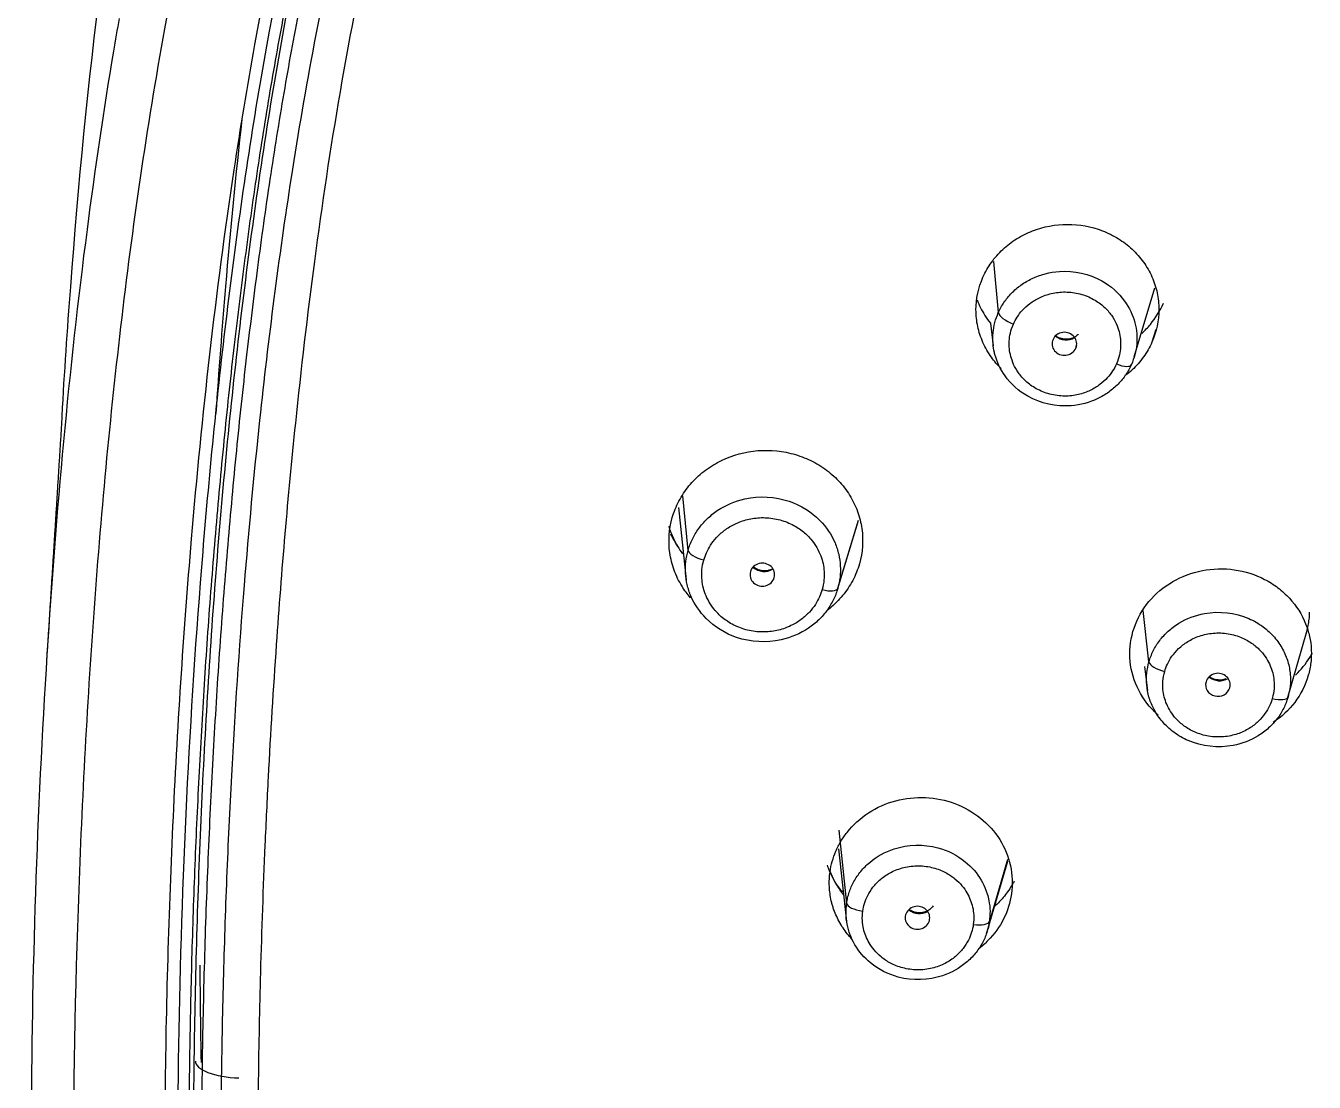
# Model space of a CAD drawing. Extents: x 0 to 1354, y 3495 to 4487.
# Drawn here: x 402.91 to 426.57, y 4111.54 to 4130.94 of the extents above; entities that cross this region are included whole.
import ezdxf

# ---------------------------------------------------------------- set-up
doc = ezdxf.new("R2010")
doc.units = 0
doc.header["$LTSCALE"] = 30
doc.header["$MEASUREMENT"] = 0
doc.layers.add('\\M+5B3DF\\M+5B4E7\\M+5CFDF', color=3, linetype='CONTINUOUS', lineweight=9)

msp = doc.modelspace()

# ---------------------------------------------------------------- linework, layer by layer
at = {"layer": '\\M+5B3DF\\M+5B4E7\\M+5CFDF', "color": 0, "lineweight": -3}
for p, q in [((420.68, 4126.61), (420.769, 4125.671)), ((423.266, 4124.862), (423.641, 4126.128)), ((420.627, 4125.481), (420.677, 4125.062)), ((423.659, 4125.363), (423.59, 4125.129)), ((422.205, 4125.069), (422.19, 4125.019)), ((415.071, 4121.305), (414.978, 4122.307)), ((414.896, 4122.093), (415.037, 4120.763)), ((417.815, 4120.588), (418.195, 4121.834)), ((417.821, 4120.609), (418.203, 4121.858)), ((423.534, 4119.257), (423.431, 4120.204)), ((426.082, 4118.586), (426.434, 4119.818)), ((423.451, 4119.174), (423.506, 4118.731)), ((417.841, 4116.171), (417.983, 4114.822)), ((417.836, 4115.826), (417.983, 4114.492)), ((420.551, 4114.265), (420.944, 4115.597)), ((420.938, 4115.627), (420.606, 4114.493))]:
    msp.add_line(p, q, dxfattribs=at)
for centre, major_axis, ratio, start_param, end_param in [((421.046, 4125.568), (-0.274, 0.122), 0.329476, 0.183073, 1.715849), ((421.982, 4125.099), (-0.226, 0.001), 0.933912, 5.893117, 9.03471), ((421.982, 4125.099), (-0.226, 0.001), 0.933912, 2.751524, 5.893117), ((422.011, 4125.447), (-0.295, 0.025), 0.938114, 0.926003, 2.226378), ((422.938, 4124.836), (0.274, -0.122), 0.329476, 4.857442, 6.326632), ((415.361, 4121.236), (-0.288, 0.083), 0.344471, 0.133793, 1.669274), ((416.435, 4120.86), (-0.226, 0), 0.933764, 6.023571, 9.165164), ((416.435, 4120.86), (-0.226, 0), 0.933764, 2.881978, 6.023571), ((416.466, 4121.192), (0.291, -0.028), 0.936876, 4.034813, 5.402191), ((417.533, 4120.692), (0.288, -0.083), 0.344471, 4.810866, 6.277352), ((423.824, 4119.189), (0.288, -0.083), 0.344471, 3.281538, 4.810866), ((424.802, 4118.837), (-0.226, 0), 0.933922, 2.881272, 6.022865), ((424.802, 4118.837), (-0.226, 0), 0.933922, 6.022865, 9.164457), ((424.829, 4119.189), (-0.295, 0.023), 0.936489, 0.937115, 2.214564), ((425.8, 4118.694), (-0.288, 0.083), 0.344471, 1.669274, 3.141911), ((417.896, 4114.929), (0.235, 0.186), 0.290742, 1.240573, 1.352106), ((418.28, 4114.79), (-0.297, 0.042), 0.353572, 0.088033, 1.62058), ((419.284, 4114.559), (-0.226, 0), 0.933797, 3.01164, 6.153233), ((419.284, 4114.559), (-0.226, 0), 0.933797, 6.153233, 9.294826), ((419.315, 4114.914), (-0.295, 0.026), 0.935252, 0.944974, 2.208139), ((420.31, 4114.54), (0.297, -0.042), 0.353572, 4.762172, 6.231592)]:
    msp.add_ellipse(centre, major_axis=major_axis, ratio=ratio, start_param=start_param, end_param=end_param, dxfattribs=at)
for points, knots in [([(403.575, 4123.778), (403.621, 4124.568), (403.674, 4125.357), (404.018, 4129.895), (404.453, 4133.638), (405.929, 4141.042), (406.968, 4144.702), (409.313, 4149.917), (410.226, 4151.609), (412.349, 4154.826), (414.77, 4157.876), (417.737, 4160.483), (420.949, 4162.79), (422.678, 4163.794), (424.484, 4164.655)], [0, 0, 0, 0, 0.049994, 0.049994, 0.287496, 0.287496, 0.524997, 0.524997, 0.643748, 0.643748, 0.762499, 0.881249, 0.881249, 1, 1, 1, 1]), ([(448.01, 4005.599), (447.96, 4009.543), (447.888, 4013.486), (447.741, 4019.394), (447.686, 4021.363), (447.563, 4025.298), (447.498, 4027.264), (447.306, 4031.189), (447.174, 4033.15), (446.667, 4037.037), (446.296, 4038.964), (445.49, 4041.781), (445.181, 4042.708), (444.473, 4044.522), (444.072, 4045.409), (443.153, 4047.117), (442.631, 4047.936), (441.484, 4049.497), (440.861, 4050.241), (439.54, 4051.652), (438.842, 4052.318), (437.375, 4053.57), (436.607, 4054.156), (435.016, 4055.252), (434.19, 4055.761), (432.497, 4056.713), (431.631, 4057.158), (429.007, 4058.447), (427.224, 4059.247), (424.608, 4060.54), (423.746, 4060.987), (422.05, 4061.925), (421.214, 4062.415), (419.588, 4063.455), (418.797, 4064.004), (417.283, 4065.177), (416.561, 4065.801), (414.514, 4067.782), (413.303, 4069.241), (411.732, 4071.57), (411.247, 4072.37), (410.34, 4074), (409.919, 4074.831), (408.739, 4077.358), (408.067, 4079.09), (406.901, 4082.604), (406.413, 4084.388), (405.593, 4087.988), (405.26, 4089.804), (404.718, 4093.452), (404.506, 4095.284), (404.169, 4098.955), (404.047, 4100.795), (403.781, 4106.318), (403.739, 4110.005), (403.894, 4115.532), (403.978, 4117.373), (404.218, 4121.052), (404.374, 4122.889), (404.781, 4126.553), (405.03, 4128.381), (405.656, 4132.017), (406.034, 4133.824), (406.974, 4137.397), (407.531, 4139.163), (408.885, 4142.612), (409.674, 4144.299), (411.525, 4147.534), (412.587, 4149.084), (414.985, 4151.984), (416.318, 4153.338), (418.497, 4155.182), (419.254, 4155.765), (420.825, 4156.859), (421.639, 4157.371), (424.152, 4158.798), (425.92, 4159.607), (427.738, 4160.306)], [0, 0, 0, 0, 0.0625, 0.0625, 0.09375, 0.09375, 0.125, 0.125, 0.15625, 0.15625, 0.1875, 0.1875, 0.203125, 0.203125, 0.21875, 0.21875, 0.234375, 0.234375, 0.25, 0.25, 0.265625, 0.265625, 0.28125, 0.28125, 0.296875, 0.296875, 0.3125, 0.3125, 0.34375, 0.34375, 0.359375, 0.359375, 0.375, 0.375, 0.390625, 0.390625, 0.40625, 0.40625, 0.4375, 0.4375, 0.453125, 0.453125, 0.46875, 0.46875, 0.5, 0.5, 0.53125, 0.53125, 0.5625, 0.5625, 0.59375, 0.59375, 0.625, 0.625, 0.6875, 0.6875, 0.71875, 0.71875, 0.75, 0.75, 0.78125, 0.78125, 0.8125, 0.8125, 0.84375, 0.84375, 0.875, 0.875, 0.90625, 0.90625, 0.9375, 0.9375, 0.953125, 0.953125, 0.96875, 0.96875, 1, 1, 1, 1]), ([(428.197, 4158.696), (428.032, 4158.632), (427.687, 4158.497), (427.153, 4158.279), (426.581, 4158.036), (425.812, 4157.695), (424.94, 4157.282), (423.672, 4156.63), (422.201, 4155.781), (420.21, 4154.446), (418.173, 4152.791), (416.24, 4150.871), (414.215, 4148.497), (412.298, 4145.692), (410.681, 4142.545), (409.747, 4140.27), (409.152, 4138.614), (408.634, 4137.046), (408.065, 4135.032), (407.529, 4132.766), (407.088, 4130.534), (406.477, 4126.816), (405.945, 4122.029), (405.574, 4116.274), (405.414, 4110.376), (405.496, 4104.979), (405.754, 4100.036), (406.066, 4096.221), (406.521, 4092.391), (407.143, 4088.581), (407.893, 4085.209), (408.69, 4082.352), (409.453, 4080.061), (410.255, 4077.985), (411.284, 4075.636), (412.663, 4072.993), (414.467, 4070.299), (416.358, 4068.097), (418.12, 4066.448), (419.691, 4065.22), (420.87, 4064.414), (421.951, 4063.725), (423.294, 4062.925), (425.415, 4061.78), (428.351, 4060.364), (431.305, 4059.003), (433.874, 4057.683), (435.491, 4056.744), (436.673, 4055.977), (437.502, 4055.397), (438.285, 4054.811), (439.15, 4054.118), (440.24, 4053.175), (441.272, 4052.246), (442.117, 4051.45), (442.799, 4050.783), (443.873, 4049.648), (445.304, 4047.705), (446.48, 4045.401), (447.219, 4043.464), (447.695, 4042.003), (448.02, 4040.848), (448.332, 4039.593), (448.559, 4038.564), (448.74, 4037.637), (448.826, 4037.147), (448.857, 4036.968)], [0, 0, 0, 0, 0.003459, 0.007214, 0.011266, 0.015614, 0.023656, 0.030154, 0.043592, 0.057032, 0.077492, 0.095619, 0.111413, 0.140155, 0.164137, 0.183352, 0.190386, 0.20018, 0.217211, 0.233353, 0.24805, 0.264051, 0.310977, 0.347323, 0.383099, 0.432782, 0.458757, 0.485271, 0.511786, 0.538305, 0.564826, 0.582853, 0.599256, 0.614348, 0.6284, 0.651649, 0.674923, 0.693736, 0.709704, 0.72282, 0.733082, 0.737787, 0.748001, 0.763716, 0.784923, 0.811591, 0.827175, 0.841454, 0.848243, 0.854858, 0.861359, 0.867478, 0.876665, 0.889695, 0.894614, 0.899294, 0.908268, 0.925038, 0.946214, 0.958393, 0.965287, 0.976041, 0.981687, 0.990362, 0.996466, 1, 1, 1, 1]), ([(449.143, 4037.032), (448.866, 4038.625), (448.514, 4040.206), (447.833, 4042.533), (447.58, 4043.302), (447.008, 4044.815), (446.689, 4045.559), (445.969, 4047.007), (445.567, 4047.711), (444.674, 4049.057), (444.181, 4049.7), (443.108, 4050.908), (442.533, 4051.475), (441.36, 4052.574), (440.764, 4053.109), (439.566, 4054.162), (438.959, 4054.679), (437.692, 4055.652), (437.038, 4056.11), (435.025, 4057.411), (433.618, 4058.178), (430.752, 4059.606), (429.294, 4060.271), (426.404, 4061.642), (424.973, 4062.351), (422.891, 4063.517), (422.208, 4063.922), (420.871, 4064.772), (420.218, 4065.218), (418.959, 4066.164), (418.353, 4066.663), (417.197, 4067.715), (416.646, 4068.268), (415.084, 4069.995), (414.161, 4071.239), (412.526, 4073.84), (411.813, 4075.196), (410.543, 4077.971), (409.983, 4079.388), (408.994, 4082.262), (408.567, 4083.718), (407.456, 4088.126), (406.947, 4091.114), (406.21, 4097.118), (405.982, 4100.135), (405.712, 4106.175), (405.669, 4109.198), (405.771, 4115.243), (405.915, 4118.264), (406.288, 4122.785), (406.438, 4124.29), (406.806, 4127.293), (407.023, 4128.792), (407.811, 4133.264), (408.526, 4136.22), (410.054, 4140.517), (410.64, 4141.926), (411.99, 4144.666), (412.76, 4145.994), (414.501, 4148.529), (415.469, 4149.738), (417.591, 4152.003), (418.745, 4153.06), (421.227, 4154.973), (422.556, 4155.829), (425.34, 4157.336), (426.795, 4157.987), (428.284, 4158.561)], [0, 0, 0, 0, 0.03125, 0.03125, 0.046875, 0.046875, 0.0625, 0.0625, 0.078125, 0.078125, 0.09375, 0.09375, 0.109375, 0.109375, 0.125, 0.125, 0.140625, 0.140625, 0.15625, 0.15625, 0.1875, 0.1875, 0.21875, 0.21875, 0.25, 0.25, 0.265625, 0.265625, 0.28125, 0.28125, 0.296875, 0.296875, 0.3125, 0.3125, 0.34375, 0.34375, 0.375, 0.375, 0.40625, 0.40625, 0.4375, 0.4375, 0.5, 0.5, 0.5625, 0.5625, 0.625, 0.625, 0.6875, 0.6875, 0.71875, 0.71875, 0.75, 0.75, 0.8125, 0.8125, 0.84375, 0.84375, 0.875, 0.875, 0.90625, 0.90625, 0.9375, 0.9375, 0.96875, 0.96875, 1, 1, 1, 1]), ([(428.484, 4157.596), (428.305, 4157.524), (427.943, 4157.378), (427.4, 4157.15), (426.752, 4156.869), (426.043, 4156.544), (425.032, 4156.051), (423.86, 4155.424), (422.347, 4154.509), (420.7, 4153.36), (419.084, 4152.032), (417.525, 4150.549), (416.116, 4148.967), (414.756, 4147.237), (413.436, 4145.274), (412.377, 4143.384), (411.507, 4141.558), (410.593, 4139.409), (409.613, 4136.593), (408.564, 4132.621), (407.764, 4128.329), (407.233, 4124.177), (406.892, 4120.512), (406.706, 4117.71), (406.593, 4115.29), (406.531, 4113.4), (406.493, 4111.495), (406.489, 4110.219), (406.488, 4109.579)], [0, 0, 0, 0, 0.009852, 0.019868, 0.030048, 0.045883, 0.05972, 0.087538, 0.113987, 0.150574, 0.191096, 0.222351, 0.262603, 0.301837, 0.337986, 0.387414, 0.416554, 0.44552, 0.511842, 0.575749, 0.665576, 0.746154, 0.800844, 0.863681, 0.897356, 0.9313, 0.965515, 1, 1, 1, 1]), ([(428.686, 4157.153), (428.545, 4157.097), (428.223, 4156.97), (427.684, 4156.749), (426.918, 4156.423), (426.182, 4156.087), (425.167, 4155.594), (424.094, 4155.025), (422.606, 4154.13), (421.002, 4153.015), (419.579, 4151.845), (418.411, 4150.759), (417.475, 4149.789), (416.322, 4148.465), (415.138, 4146.937), (413.854, 4144.995), (412.587, 4142.698), (411.3, 4139.765), (410.176, 4136.466), (409.305, 4133.068), (408.666, 4129.777), (408.198, 4126.665), (407.805, 4123.281), (407.534, 4120.123), (407.378, 4117.539), (407.281, 4115.531), (407.216, 4113.673), (407.173, 4111.569), (407.167, 4110.245), (407.164, 4109.583)], [0, 0, 0, 0, 0.007818, 0.017823, 0.030015, 0.050701, 0.059573, 0.08836, 0.113519, 0.149747, 0.190152, 0.209967, 0.233662, 0.261249, 0.302917, 0.336272, 0.385476, 0.443417, 0.508512, 0.573597, 0.633386, 0.690383, 0.744611, 0.818577, 0.862819, 0.885469, 0.927986, 0.963991, 1, 1, 1, 1]), ([(449.362, 4037.033), (449.326, 4037.242), (449.253, 4037.664), (449.129, 4038.295), (448.996, 4038.926), (448.855, 4039.547), (448.708, 4040.153), (448.559, 4040.741), (448.406, 4041.311), (448.249, 4041.867), (448.087, 4042.403), (447.924, 4042.91), (447.764, 4043.376), (447.612, 4043.799), (447.469, 4044.18), (447.334, 4044.527), (447.205, 4044.845), (447.081, 4045.142), (446.959, 4045.423), (446.837, 4045.696), (446.712, 4045.964), (446.584, 4046.23), (446.452, 4046.493), (446.317, 4046.754), (446.179, 4047.013), (446.039, 4047.27), (445.894, 4047.527), (445.746, 4047.782), (445.595, 4048.035), (445.439, 4048.284), (445.277, 4048.53), (445.107, 4048.775), (444.925, 4049.027), (444.725, 4049.293), (444.504, 4049.577), (444.26, 4049.881), (443.988, 4050.207), (443.69, 4050.552), (443.366, 4050.907), (443.026, 4051.261), (442.68, 4051.604), (442.332, 4051.936), (441.984, 4052.26), (441.634, 4052.582), (441.28, 4052.903), (440.925, 4053.223), (440.573, 4053.54), (440.226, 4053.848), (439.889, 4054.142), (439.562, 4054.421), (439.245, 4054.684), (438.936, 4054.934), (438.63, 4055.175), (438.322, 4055.411), (438.012, 4055.642), (437.697, 4055.871), (437.38, 4056.095), (437.061, 4056.315), (436.739, 4056.531), (436.411, 4056.746), (436.068, 4056.966), (435.697, 4057.195), (435.242, 4057.467), (434.675, 4057.793), (433.978, 4058.176), (433.188, 4058.594), (432.322, 4059.036), (431.408, 4059.488), (430.47, 4059.937), (429.523, 4060.382), (428.577, 4060.824), (427.648, 4061.263), (426.763, 4061.69), (425.938, 4062.098), (425.161, 4062.495), (424.401, 4062.897), (423.638, 4063.315), (422.868, 4063.756), (422.092, 4064.229), (421.299, 4064.733), (420.49, 4065.273), (419.679, 4065.858), (418.879, 4066.49), (418.09, 4067.16), (417.325, 4067.873), (416.584, 4068.632), (415.854, 4069.442), (415.126, 4070.325), (414.403, 4071.299), (413.694, 4072.349), (413.022, 4073.445), (412.397, 4074.57), (411.805, 4075.719), (411.251, 4076.904), (410.72, 4078.133), (410.209, 4079.414), (409.721, 4080.755), (409.186, 4082.373), (408.622, 4084.331), (408.06, 4086.572), (407.594, 4088.819), (407.218, 4090.987), (406.907, 4093.095), (406.661, 4095.142), (406.46, 4097.112), (406.297, 4099.018), (406.169, 4100.89), (406.068, 4102.731), (405.992, 4104.535), (405.943, 4106.298), (405.913, 4108.028), (405.903, 4109.74), (405.913, 4111.447), (405.942, 4113.162), (405.991, 4114.884), (406.064, 4116.602), (406.154, 4118.312), (406.266, 4120.018), (406.403, 4121.724), (406.558, 4123.413), (406.737, 4125.063), (406.935, 4126.662), (407.152, 4128.218), (407.392, 4129.737), (407.661, 4131.222), (407.955, 4132.673), (408.276, 4134.09), (408.625, 4135.469), (409.009, 4136.818), (409.421, 4138.132), (409.854, 4139.376), (410.287, 4140.505), (410.7, 4141.499), (411.091, 4142.384), (411.477, 4143.198), (411.873, 4143.971), (412.251, 4144.662), (412.498, 4145.094), (412.605, 4145.277)], [0, 0, 0, 0, 0.004804, 0.00966, 0.014532, 0.019352, 0.024059, 0.028616, 0.033051, 0.037408, 0.041668, 0.04572, 0.049451, 0.05282, 0.055876, 0.058668, 0.061242, 0.063653, 0.065951, 0.068191, 0.070418, 0.072655, 0.074886, 0.077104, 0.079315, 0.081534, 0.083764, 0.086001, 0.088238, 0.090469, 0.092688, 0.094924, 0.097253, 0.09976, 0.102474, 0.105425, 0.108639, 0.112117, 0.115805, 0.119565, 0.123269, 0.12689, 0.13048, 0.134082, 0.13771, 0.141361, 0.144991, 0.148543, 0.151968, 0.155247, 0.158387, 0.161414, 0.164374, 0.167323, 0.170285, 0.173258, 0.176231, 0.179196, 0.182142, 0.185108, 0.188188, 0.191476, 0.195076, 0.200338, 0.206401, 0.213238, 0.220738, 0.228569, 0.236476, 0.244413, 0.252353, 0.260221, 0.267776, 0.274683, 0.281151, 0.287634, 0.294268, 0.300984, 0.307874, 0.315035, 0.322485, 0.330135, 0.337978, 0.345947, 0.354008, 0.362192, 0.370589, 0.379393, 0.388946, 0.399039, 0.409195, 0.419279, 0.429501, 0.439837, 0.45039, 0.46135, 0.472727, 0.484442, 0.502084, 0.521523, 0.539787, 0.55716, 0.57437, 0.590961, 0.606728, 0.621973, 0.636971, 0.651859, 0.666323, 0.680413, 0.694289, 0.707968, 0.721607, 0.735367, 0.749234, 0.763046, 0.776738, 0.790421, 0.804175, 0.817894, 0.831199, 0.844064, 0.856622, 0.868929, 0.880987, 0.892822, 0.904437, 0.915801, 0.926905, 0.93798, 0.948706, 0.95835, 0.966814, 0.974342, 0.98135, 0.98822, 0.994976, 1, 1, 1, 1]), ([(449.502, 4037.021), (449.465, 4037.236), (449.392, 4037.662), (449.27, 4038.294), (449.14, 4038.916), (449.002, 4039.527), (448.859, 4040.127), (448.711, 4040.717), (448.558, 4041.296), (448.399, 4041.864), (448.232, 4042.421), (448.057, 4042.967), (447.874, 4043.5), (447.684, 4044.021), (447.489, 4044.53), (447.287, 4045.027), (447.079, 4045.512), (446.862, 4045.983), (446.638, 4046.44), (446.408, 4046.884), (446.177, 4047.308), (445.899, 4047.796), (445.581, 4048.318), (445.202, 4048.871), (444.84, 4049.35), (444.429, 4049.866), (444.009, 4050.366), (443.556, 4050.867), (443.038, 4051.404), (442.398, 4052.014), (441.641, 4052.701), (440.883, 4053.381), (440.282, 4053.915), (439.651, 4054.456), (438.803, 4055.153), (437.346, 4056.233), (435.798, 4057.23), (434.379, 4058.03), (433.345, 4058.58), (432.31, 4059.108), (431.275, 4059.617), (430.242, 4060.11), (429.214, 4060.593), (428.195, 4061.072), (427.189, 4061.554), (426.197, 4062.041), (425.223, 4062.539), (424.268, 4063.05), (423.332, 4063.573), (422.422, 4064.117), (421.537, 4064.679), (420.672, 4065.254), (419.841, 4065.854), (419.047, 4066.481), (418.285, 4067.128), (417.561, 4067.8), (416.877, 4068.493), (416.228, 4069.202), (415.613, 4069.926), (415.036, 4070.664), (414.495, 4071.414), (413.984, 4072.172), (413.503, 4072.935), (413.052, 4073.703), (412.627, 4074.474), (412.225, 4075.244), (411.845, 4076.015), (411.49, 4076.784), (411.152, 4077.551), (410.832, 4078.315), (410.53, 4079.074), (410.244, 4079.83), (409.974, 4080.58), (409.721, 4081.326), (409.315, 4082.587), (408.806, 4084.368), (408.237, 4086.67), (407.771, 4088.956), (407.386, 4091.221), (407.067, 4093.46), (406.816, 4095.671), (406.607, 4097.852), (406.443, 4100.002), (406.319, 4102.118), (406.226, 4104.202), (406.168, 4106.252), (406.137, 4108.267), (406.133, 4110.249), (406.155, 4112.195), (406.2, 4114.107), (406.271, 4115.984), (406.366, 4117.824), (406.479, 4119.63), (406.619, 4121.398), (406.777, 4123.131), (406.959, 4124.828), (407.165, 4126.487), (407.391, 4128.109), (407.645, 4129.692), (407.928, 4131.236), (408.239, 4132.739), (408.577, 4134.203), (408.949, 4135.623), (409.352, 4137), (409.783, 4138.333), (410.246, 4139.62), (410.741, 4140.86), (411.258, 4142.054), (411.803, 4143.199), (412.331, 4144.191), (412.678, 4144.8), (412.824, 4145.049)], [0, 0, 0, 0, 0.004925, 0.009783, 0.014574, 0.019297, 0.023952, 0.028541, 0.033063, 0.03752, 0.041913, 0.04624, 0.050499, 0.054689, 0.058812, 0.062868, 0.06686, 0.070785, 0.074642, 0.078431, 0.082152, 0.085621, 0.091226, 0.096067, 0.100874, 0.104902, 0.111103, 0.115743, 0.120319, 0.128101, 0.135864, 0.143616, 0.151376, 0.154309, 0.162712, 0.17659, 0.19595, 0.204951, 0.213874, 0.222725, 0.231503, 0.240206, 0.248833, 0.257381, 0.265851, 0.274244, 0.282558, 0.290799, 0.298961, 0.307046, 0.315062, 0.322999, 0.330849, 0.338629, 0.346332, 0.353957, 0.361508, 0.368988, 0.376389, 0.383715, 0.39097, 0.398152, 0.405256, 0.412286, 0.419244, 0.426128, 0.432935, 0.439669, 0.44633, 0.452916, 0.459426, 0.465861, 0.472221, 0.478506, 0.484715, 0.503971, 0.522949, 0.541649, 0.560075, 0.578222, 0.596092, 0.613686, 0.631, 0.648038, 0.664796, 0.681277, 0.69748, 0.713404, 0.72905, 0.744417, 0.759504, 0.774315, 0.788846, 0.803099, 0.817073, 0.830767, 0.844184, 0.857321, 0.870177, 0.882754, 0.895053, 0.907072, 0.918809, 0.930269, 0.941449, 0.952348, 0.962971, 0.973314, 0.983372, 0.993153, 1, 1, 1, 1]), ([(411.511, 4076.734), (410.939, 4077.968), (410.427, 4079.233), (409.455, 4081.946), (409.009, 4083.405), (408.237, 4086.346), (407.91, 4087.831), (407.354, 4090.816), (407.124, 4092.315), (406.738, 4095.324), (406.583, 4096.832), (406.329, 4099.853), (406.23, 4101.365), (406.011, 4105.903), (405.962, 4108.933), (406.024, 4113.476), (406.068, 4114.99), (406.204, 4118.015), (406.296, 4119.527), (406.535, 4122.548), (406.682, 4124.057), (407.04, 4127.067), (407.25, 4128.568), (407.634, 4130.814), (407.774, 4131.561), (408.08, 4133.051), (408.246, 4133.793), (408.61, 4135.271), (408.807, 4136.006), (409.235, 4137.467), (409.467, 4138.195), (410.219, 4140.357), (410.793, 4141.766), (411.748, 4143.734), (412.055, 4144.325), (412.381, 4144.907)], [0, 0, 0, 0, 0.058066, 0.058066, 0.123308, 0.123308, 0.18855, 0.18855, 0.253792, 0.253792, 0.319034, 0.319034, 0.384277, 0.384277, 0.514761, 0.514761, 0.580003, 0.580003, 0.645245, 0.645245, 0.710488, 0.710488, 0.77573, 0.77573, 0.808351, 0.808351, 0.840972, 0.840972, 0.873593, 0.873593, 0.906214, 0.906214, 0.971457, 0.971457, 1, 1, 1, 1]), ([(404.623, 4131.074), (404.588, 4130.873), (404.366, 4129.584), (403.796, 4125.704), (402.938, 4116.179), (402.904, 4106.308), (403.509, 4097.799), (403.922, 4093.938), (404.439, 4090.387), (405.062, 4087.152), (405.765, 4084.236), (406.526, 4081.641), (407.311, 4079.366), (408.086, 4077.403), (408.945, 4075.472), (409.945, 4073.499), (411.165, 4071.423), (412.534, 4069.458), (414.061, 4067.63), (415.728, 4065.949), (417.528, 4064.439), (419.429, 4063.101), (421.477, 4061.849), (423.547, 4060.723), (425.512, 4059.75), (427.144, 4058.986), (428.72, 4058.255), (430.371, 4057.48), (432.211, 4056.56), (434.054, 4055.528), (435.869, 4054.341), (437.639, 4052.979), (439.36, 4051.392), (440.891, 4049.675), (442.137, 4047.982), (443.025, 4046.52), (443.788, 4045.031), (444.457, 4043.465), (445.054, 4041.773), (445.502, 4040.242), (445.834, 4038.886), (446.076, 4037.716), (446.304, 4036.436), (446.539, 4034.82), (446.766, 4032.641), (446.939, 4029.975), (447.069, 4026.823), (447.219, 4022.012), (447.362, 4016.415), (447.465, 4010.907), (447.518, 4007.539), (447.539, 4006.008), (447.545, 4005.599)], [0, 0, 0, 0, 0.004399, 0.028149, 0.08446, 0.210548, 0.240578, 0.268471, 0.294238, 0.317873, 0.339365, 0.358714, 0.375905, 0.390942, 0.403826, 0.421009, 0.438012, 0.454857, 0.471503, 0.487946, 0.504179, 0.520153, 0.535825, 0.553449, 0.568384, 0.580629, 0.590215, 0.603849, 0.617866, 0.632269, 0.647095, 0.662367, 0.67808, 0.695053, 0.709337, 0.720941, 0.729896, 0.74338, 0.755521, 0.766306, 0.775735, 0.783805, 0.790513, 0.802081, 0.816849, 0.834849, 0.856111, 0.88061, 0.932059, 0.969104, 0.991752, 1, 1, 1, 1]), ([(406.879, 4129.226), (406.764, 4128.203), (406.588, 4126.402), (406.452, 4124.598), (406.401, 4123.821)], [0, 0, 0, 0, 0.568897, 1, 1, 1, 1]), ([(420.487, 4126.323), (420.529, 4126.418), (420.581, 4126.509), (420.703, 4126.679), (420.773, 4126.759), (420.929, 4126.905), (421.014, 4126.97), (421.196, 4127.084), (421.295, 4127.133), (421.598, 4127.251), (421.819, 4127.292), (422.257, 4127.293), (422.478, 4127.253), (422.781, 4127.136), (422.88, 4127.087), (423.062, 4126.974), (423.147, 4126.909), (423.303, 4126.765), (423.373, 4126.684), (423.495, 4126.515), (423.547, 4126.425), (423.632, 4126.234), (423.664, 4126.136), (423.707, 4125.936), (423.718, 4125.832), (423.718, 4125.524), (423.675, 4125.32), (423.59, 4125.129)], [0, 0, 0, 0, 0.0625, 0.0625, 0.125, 0.125, 0.1875, 0.1875, 0.25, 0.25, 0.375, 0.375, 0.5, 0.5, 0.5625, 0.5625, 0.625, 0.625, 0.6875, 0.6875, 0.75, 0.75, 0.8125, 0.8125, 0.875, 0.875, 1, 1, 1, 1]), ([(420.769, 4125.671), (420.784, 4125.703), (420.815, 4125.767), (420.872, 4125.859), (420.937, 4125.947), (421.011, 4126.03), (421.094, 4126.108), (421.184, 4126.179), (421.283, 4126.243), (421.503, 4126.36), (421.979, 4126.487), (422.637, 4126.34), (423.096, 4125.931), (423.239, 4125.627), (423.276, 4125.486)], [0, 0, 0, 0, 0.033941, 0.068287, 0.103037, 0.138192, 0.173753, 0.209721, 0.246096, 0.282878, 0.440806, 0.684325, 0.858409, 1, 1, 1, 1]), ([(420.819, 4124.647), (420.754, 4124.711), (420.695, 4124.78), (420.582, 4124.937), (420.53, 4125.027), (420.445, 4125.218), (420.413, 4125.316), (420.37, 4125.516), (420.359, 4125.619), (420.359, 4125.928), (420.402, 4126.131), (420.487, 4126.323)], [0, 0, 0, 0, 0.145956, 0.145956, 0.316765, 0.316765, 0.487574, 0.487574, 0.658382, 0.658382, 1, 1, 1, 1]), ([(420.378, 4125.909), (420.417, 4125.808), (420.491, 4125.66), (420.588, 4125.523), (420.623, 4125.478)], [0, 0, 0, 0, 0.657492, 1, 1, 1, 1]), ([(420.697, 4124.942), (420.685, 4124.995), (420.667, 4125.113), (420.668, 4125.298), (420.699, 4125.491), (420.746, 4125.612), (420.769, 4125.671)], [0, 0, 0, 0, 0.216304, 0.482052, 0.743279, 1, 1, 1, 1]), ([(423.407, 4125.291), (423.462, 4125.343), (423.619, 4125.511), (423.74, 4125.706), (423.801, 4125.844)], [0, 0, 0, 0, 0.326411, 1, 1, 1, 1]), ([(423.276, 4125.486), (423.276, 4125.486), (423.293, 4125.421), (423.316, 4125.289), (423.315, 4125.091), (423.284, 4124.899), (423.237, 4124.778), (423.214, 4124.719)], [0, 0, 0, 0, 0.000042, 0.256651, 0.508852, 0.756638, 1, 1, 1, 1]), ([(422.234, 4125.267), (422.233, 4125.266), (422.21, 4125.244), (422.156, 4125.207), (422.057, 4125.178), (421.951, 4125.182), (421.865, 4125.214), (421.822, 4125.244), (421.807, 4125.257)], [0, 0, 0, 0, 0.00933, 0.229768, 0.436524, 0.653876, 0.867001, 1, 1, 1, 1]), ([(423.214, 4124.719), (423.198, 4124.687), (423.168, 4124.622), (423.111, 4124.53), (423.045, 4124.442), (422.971, 4124.359), (422.888, 4124.281), (422.797, 4124.21), (422.699, 4124.146), (422.482, 4124.031), (422.009, 4123.903), (421.346, 4124.048), (420.886, 4124.461), (420.738, 4124.776), (420.7, 4124.929), (420.697, 4124.942)], [0, 0, 0, 0, 0.033737, 0.067821, 0.102253, 0.137032, 0.172157, 0.207629, 0.243447, 0.27961, 0.43157, 0.675933, 0.849427, 0.987154, 1, 1, 1, 1]), ([(423.59, 4125.129), (423.548, 4125.033), (423.496, 4124.943), (423.375, 4124.773), (423.304, 4124.692), (423.186, 4124.582), (423.144, 4124.547), (423.101, 4124.514)], [0, 0, 0, 0, 0.397733, 0.397733, 0.795466, 0.795466, 1, 1, 1, 1]), ([(414.781, 4121.907), (414.812, 4122.013), (414.853, 4122.114), (414.955, 4122.309), (415.018, 4122.403), (415.159, 4122.576), (415.239, 4122.655), (415.413, 4122.799), (415.51, 4122.864), (415.811, 4123.027), (416.037, 4123.099), (416.496, 4123.157), (416.734, 4123.143), (417.07, 4123.06), (417.181, 4123.022), (417.389, 4122.926), (417.488, 4122.87), (417.673, 4122.738), (417.759, 4122.663), (417.912, 4122.501), (417.98, 4122.413), (418.097, 4122.224), (418.145, 4122.125), (418.22, 4121.92), (418.247, 4121.813), (418.293, 4121.49), (418.278, 4121.27), (418.217, 4121.058)], [0, 0, 0, 0, 0.0625, 0.0625, 0.125, 0.125, 0.1875, 0.1875, 0.25, 0.25, 0.375, 0.375, 0.5, 0.5, 0.5625, 0.5625, 0.625, 0.625, 0.6875, 0.6875, 0.75, 0.75, 0.8125, 0.8125, 0.875, 0.875, 1, 1, 1, 1]), ([(415.071, 4121.305), (415.082, 4121.339), (415.104, 4121.41), (415.149, 4121.512), (415.203, 4121.611), (415.266, 4121.707), (415.339, 4121.798), (415.42, 4121.884), (415.51, 4121.964), (415.72, 4122.12), (416.185, 4122.321), (416.908, 4122.282), (417.488, 4121.919), (417.705, 4121.595), (417.77, 4121.443)], [0, 0, 0, 0, 0.032986, 0.066316, 0.099992, 0.134012, 0.168379, 0.203093, 0.238154, 0.273563, 0.431043, 0.66145, 0.852764, 1, 1, 1, 1]), ([(415.116, 4120.437), (415.058, 4120.503), (415.007, 4120.573), (414.901, 4120.742), (414.853, 4120.84), (414.779, 4121.045), (414.752, 4121.152), (414.706, 4121.475), (414.721, 4121.695), (414.781, 4121.907)], [0, 0, 0, 0, 0.164403, 0.164403, 0.373303, 0.373303, 0.582202, 0.582202, 1, 1, 1, 1]), ([(414.714, 4121.752), (414.738, 4121.674), (414.768, 4121.598), (414.848, 4121.426), (414.904, 4121.333), (414.968, 4121.244)], [0, 0, 0, 0, 0.430532, 0.430532, 1, 1, 1, 1]), ([(417.77, 4121.443), (417.77, 4121.443), (417.798, 4121.376), (417.843, 4121.237), (417.873, 4121.023), (417.869, 4120.812), (417.837, 4120.676), (417.821, 4120.609)], [0, 0, 0, 0, 0.000062, 0.257183, 0.509552, 0.757161, 1, 1, 1, 1]), ([(415.025, 4120.89), (415.025, 4120.89), (415.021, 4120.961), (415.023, 4121.101), (415.056, 4121.237), (415.071, 4121.305)], [0, 0, 0, 0, 0.000132, 0.504372, 1, 1, 1, 1]), ([(417.821, 4120.609), (417.81, 4120.574), (417.788, 4120.504), (417.743, 4120.402), (417.689, 4120.302), (417.626, 4120.206), (417.554, 4120.115), (417.472, 4120.029), (417.382, 4119.949), (417.172, 4119.794), (416.708, 4119.593), (415.985, 4119.632), (415.406, 4119.994), (415.146, 4120.38), (415.049, 4120.675), (415.029, 4120.819), (415.025, 4120.89)], [0, 0, 0, 0, 0.029203, 0.058712, 0.088529, 0.118651, 0.149081, 0.179816, 0.210856, 0.242202, 0.380848, 0.585369, 0.753401, 0.884357, 0.942671, 1, 1, 1, 1]), ([(416.599, 4120.956), (416.581, 4120.948), (416.529, 4120.931), (416.437, 4120.926), (416.342, 4120.953), (416.291, 4120.984), (416.271, 4121)], [0, 0, 0, 0, 0.176122, 0.474677, 0.763787, 1, 1, 1, 1]), ([(418.217, 4121.058), (418.187, 4120.952), (418.146, 4120.851), (418.043, 4120.657), (417.981, 4120.563), (417.839, 4120.39), (417.76, 4120.311), (417.664, 4120.232), (417.655, 4120.225), (417.645, 4120.217)], [0, 0, 0, 0, 0.322269, 0.322269, 0.644537, 0.644537, 0.966806, 0.966806, 1, 1, 1, 1]), ([(423.706, 4118.279), (423.682, 4118.3), (423.659, 4118.321), (423.503, 4118.476), (423.393, 4118.633), (423.24, 4118.97), (423.195, 4119.153), (423.176, 4119.518), (423.203, 4119.705), (423.321, 4120.053), (423.415, 4120.22), (423.655, 4120.509), (423.805, 4120.635), (424.137, 4120.828), (424.325, 4120.898), (424.708, 4120.972), (424.909, 4120.977), (425.297, 4120.922), (425.487, 4120.862), (425.744, 4120.729), (425.827, 4120.677), (425.98, 4120.562), (426.05, 4120.498), (426.242, 4120.29), (426.344, 4120.129), (426.413, 4119.956)], [0, 0, 0, 0, 0.016184, 0.016184, 0.114565, 0.114565, 0.212947, 0.212947, 0.311329, 0.311329, 0.40971, 0.40971, 0.508092, 0.508092, 0.606473, 0.606473, 0.704855, 0.704855, 0.803237, 0.803237, 0.852428, 0.852428, 0.901618, 0.901618, 1, 1, 1, 1]), ([(423.534, 4119.257), (423.545, 4119.291), (423.567, 4119.36), (423.612, 4119.46), (423.666, 4119.558), (423.731, 4119.652), (423.805, 4119.741), (423.889, 4119.824), (423.981, 4119.9), (424.186, 4120.039), (424.644, 4120.217), (425.228, 4120.149), (425.633, 4119.914), (425.844, 4119.719), (425.973, 4119.533), (426.029, 4119.415), (426.045, 4119.376)], [0, 0, 0, 0, 0.034776, 0.069987, 0.105634, 0.141718, 0.178239, 0.215197, 0.252594, 0.29043, 0.444972, 0.692837, 0.786226, 0.875119, 0.959508, 1, 1, 1, 1]), ([(426.413, 4119.956), (426.443, 4119.88), (426.467, 4119.803), (426.501, 4119.647), (426.512, 4119.568), (426.517, 4119.468), (426.517, 4119.448), (426.518, 4119.408), (426.517, 4119.347), (426.513, 4119.288), (426.499, 4119.168), (426.483, 4119.09), (426.461, 4119.012)], [0, 0, 0, 0, 0.25, 0.25, 0.5, 0.5, 0.5625, 0.5625, 0.625, 0.75, 0.75, 1, 1, 1, 1]), ([(426.433, 4119.814), (426.442, 4119.851), (426.462, 4119.926), (426.479, 4120.041), (426.485, 4120.123), (426.486, 4120.166), (426.486, 4120.169)], [0, 0, 0, 0, 0.316363, 0.641327, 0.974888, 1, 1, 1, 1]), ([(423.541, 4118.593), (423.539, 4118.599), (423.515, 4118.68), (423.487, 4118.834), (423.487, 4119.053), (423.519, 4119.191), (423.534, 4119.257)], [0, 0, 0, 0, 0.027559, 0.37326, 0.697402, 1, 1, 1, 1]), ([(426.045, 4119.376), (426.061, 4119.338), (426.101, 4119.225), (426.136, 4119.036), (426.136, 4118.816), (426.104, 4118.678), (426.089, 4118.611)], [0, 0, 0, 0, 0.156371, 0.455565, 0.736782, 1, 1, 1, 1]), ([(426.229, 4119.017), (426.23, 4119.018), (426.329, 4119.115), (426.436, 4119.248), (426.52, 4119.393), (426.535, 4119.42)], [0, 0, 0, 0, 0.003351, 0.81377, 1, 1, 1, 1]), ([(426.461, 4119.012), (426.409, 4118.832), (426.326, 4118.666), (426.103, 4118.372), (425.97, 4118.248), (425.818, 4118.146)], [0, 0, 0, 0, 0.513347, 0.513347, 1, 1, 1, 1]), ([(424.948, 4118.945), (424.936, 4118.94), (424.891, 4118.926), (424.805, 4118.92), (424.711, 4118.944), (424.661, 4118.972), (424.643, 4118.986)], [0, 0, 0, 0, 0.122972, 0.451935, 0.770522, 1, 1, 1, 1]), ([(426.089, 4118.611), (426.078, 4118.577), (426.056, 4118.507), (426.011, 4118.407), (425.956, 4118.309), (425.891, 4118.215), (425.817, 4118.126), (425.733, 4118.043), (425.641, 4117.967), (425.44, 4117.831), (424.983, 4117.651), (424.397, 4117.717), (423.988, 4117.955), (423.777, 4118.151), (423.628, 4118.368), (423.564, 4118.52), (423.541, 4118.593)], [0, 0, 0, 0, 0.033792, 0.067967, 0.102526, 0.137468, 0.172792, 0.208499, 0.244587, 0.281057, 0.426677, 0.669855, 0.760653, 0.846905, 0.928616, 1, 1, 1, 1]), ([(417.992, 4116.128), (418.102, 4116.268), (418.234, 4116.388), (418.54, 4116.586), (418.706, 4116.66), (419.064, 4116.756), (419.247, 4116.775), (419.618, 4116.758), (419.798, 4116.721), (420.142, 4116.593), (420.301, 4116.503), (420.581, 4116.278), (420.7, 4116.145), (420.981, 4115.698), (421.058, 4115.345), (421.01, 4115)], [0, 0, 0, 0, 0.125, 0.125, 0.25, 0.25, 0.375, 0.375, 0.5, 0.5, 0.625, 0.625, 0.75, 0.75, 1, 1, 1, 1]), ([(417.679, 4115.402), (417.688, 4115.468), (417.702, 4115.532), (417.738, 4115.659), (417.76, 4115.721), (417.799, 4115.812), (417.813, 4115.843), (417.843, 4115.902), (417.86, 4115.932), (417.911, 4116.019), (417.95, 4116.074), (417.992, 4116.128)], [0, 0, 0, 0, 0.25, 0.25, 0.5, 0.5, 0.625, 0.625, 0.75, 0.75, 1, 1, 1, 1]), ([(417.983, 4114.822), (417.988, 4114.856), (418, 4114.926), (418.03, 4115.028), (418.068, 4115.129), (418.117, 4115.227), (418.175, 4115.322), (418.243, 4115.413), (418.32, 4115.498), (418.5, 4115.665), (418.924, 4115.902), (419.6, 4115.92), (420.156, 4115.635), (420.425, 4115.324), (420.528, 4115.107), (420.558, 4115.021), (420.565, 4114.998)], [0, 0, 0, 0, 0.031188, 0.062747, 0.094678, 0.126981, 0.159658, 0.192708, 0.226132, 0.259932, 0.405101, 0.628938, 0.788857, 0.919004, 0.978822, 1, 1, 1, 1]), ([(417.623, 4115.524), (417.635, 4115.491), (417.703, 4115.317), (417.797, 4115.159), (417.894, 4115.037)], [0, 0, 0, 0, 0.187457, 1, 1, 1, 1]), ([(417.917, 4114.373), (417.866, 4114.449), (417.822, 4114.529), (417.769, 4114.653), (417.753, 4114.695), (417.732, 4114.759), (417.725, 4114.781), (417.713, 4114.824), (417.707, 4114.846), (417.682, 4114.957), (417.658, 4115.134), (417.667, 4115.313), (417.679, 4115.402)], [0, 0, 0, 0, 0.25, 0.25, 0.375, 0.375, 0.4375, 0.4375, 0.5, 0.5, 0.75, 1, 1, 1, 1]), ([(417.938, 4114.963), (417.937, 4114.963), (417.933, 4114.968), (417.925, 4114.979), (417.913, 4114.994), (417.901, 4115.01), (417.89, 4115.026), (417.878, 4115.042), (417.867, 4115.058), (417.856, 4115.074), (417.846, 4115.09), (417.835, 4115.107), (417.825, 4115.123), (417.815, 4115.139), (417.805, 4115.156), (417.795, 4115.172), (417.786, 4115.189), (417.777, 4115.206), (417.768, 4115.223), (417.759, 4115.239), (417.751, 4115.256), (417.742, 4115.273), (417.734, 4115.29), (417.726, 4115.307), (417.719, 4115.324), (417.711, 4115.341), (417.704, 4115.358), (417.697, 4115.375), (417.69, 4115.393), (417.683, 4115.41), (417.679, 4115.423), (417.676, 4115.43), (417.675, 4115.432)], [0, 0, 0, 0, 0.00143, 0.037716, 0.073931, 0.110074, 0.146144, 0.182144, 0.218071, 0.253927, 0.289711, 0.325423, 0.361063, 0.396632, 0.43213, 0.467555, 0.502909, 0.538192, 0.573403, 0.608542, 0.64361, 0.678607, 0.713531, 0.748385, 0.783167, 0.817877, 0.852517, 0.887084, 0.921581, 0.956006, 0.990359, 1, 1, 1, 1]), ([(421.061, 4115.232), (421.05, 4115.213), (421.019, 4115.156), (420.96, 4115.063), (420.881, 4114.957), (420.795, 4114.858), (420.732, 4114.796), (420.701, 4114.768)], [0, 0, 0, 0, 0.111021, 0.334574, 0.559954, 0.78716, 1, 1, 1, 1]), ([(421.01, 4115), (420.987, 4114.839), (420.939, 4114.686), (420.793, 4114.393), (420.696, 4114.259), (420.527, 4114.088), (420.471, 4114.038), (420.412, 4113.993)], [0, 0, 0, 0, 0.408455, 0.408455, 0.81691, 0.81691, 1, 1, 1, 1]), ([(420.565, 4114.998), (420.577, 4114.958), (420.603, 4114.854), (420.623, 4114.684), (420.611, 4114.556), (420.606, 4114.493)], [0, 0, 0, 0, 0.247256, 0.626988, 1, 1, 1, 1]), ([(417.993, 4114.439), (417.993, 4114.439), (417.98, 4114.503), (417.965, 4114.631), (417.977, 4114.759), (417.983, 4114.822)], [0, 0, 0, 0, 0.000075, 0.504411, 1, 1, 1, 1]), ([(419.575, 4114.781), (419.56, 4114.756), (419.518, 4114.711), (419.43, 4114.662), (419.324, 4114.644), (419.223, 4114.66), (419.167, 4114.686), (419.145, 4114.7)], [0, 0, 0, 0, 0.213686, 0.417768, 0.6324, 0.837055, 1, 1, 1, 1]), ([(420.606, 4114.493), (420.6, 4114.458), (420.588, 4114.388), (420.558, 4114.286), (420.52, 4114.185), (420.471, 4114.086), (420.412, 4113.991), (420.345, 4113.901), (420.267, 4113.815), (420.09, 4113.652), (419.669, 4113.414), (418.989, 4113.393), (418.43, 4113.681), (418.163, 4113.993), (418.042, 4114.245), (418.006, 4114.374), (417.993, 4114.439)], [0, 0, 0, 0, 0.030262, 0.060835, 0.091719, 0.122915, 0.15442, 0.186236, 0.218362, 0.250797, 0.387132, 0.606402, 0.762032, 0.885544, 0.943263, 1, 1, 1, 1]), ([(406.023, 4111.929), (406.022, 4111.891), (406.042, 4111.853), (406.121, 4111.782), (406.18, 4111.748), (406.402, 4111.662), (406.61, 4111.624), (406.822, 4111.618)], [0, 0, 0, 0, 0.25, 0.25, 0.5, 0.5, 1, 1, 1, 1])]:
    msp.add_open_spline(points, degree=3, knots=knots, dxfattribs=at)
for points, degree in [([(421.046, 4125.461), (421.065, 4125.504), (421.111, 4125.59), (421.206, 4125.716), (421.341, 4125.841), (421.518, 4125.951), (421.738, 4126.031), (421.993, 4126.062), (422.272, 4126.027), (422.528, 4125.922), (422.719, 4125.779), (422.852, 4125.625), (422.94, 4125.467), (422.991, 4125.321), (423.015, 4125.183), (423.018, 4125.045), (422.999, 4124.898), (422.963, 4124.787), (422.938, 4124.729)], 3), ([(422.938, 4124.729), (422.919, 4124.686), (422.873, 4124.601), (422.777, 4124.474), (422.642, 4124.349), (422.465, 4124.239), (422.245, 4124.159), (421.99, 4124.128), (421.71, 4124.163), (421.455, 4124.269), (421.264, 4124.412), (421.132, 4124.566), (421.044, 4124.723), (420.994, 4124.869), (420.969, 4125.007), (420.966, 4125.145), (420.985, 4125.292), (421.021, 4125.404), (421.046, 4125.461)], 3), ([(403.574, 4123.78), (403.434, 4121.529), (403.292, 4119.307)], 2), ([(415.361, 4121.129), (415.374, 4121.173), (415.406, 4121.263), (415.479, 4121.399), (415.587, 4121.542), (415.735, 4121.678), (415.924, 4121.795), (416.155, 4121.88), (416.417, 4121.917), (416.696, 4121.892), (416.961, 4121.802), (417.176, 4121.667), (417.332, 4121.514), (417.442, 4121.356), (417.512, 4121.206), (417.553, 4121.064), (417.573, 4120.92), (417.572, 4120.766), (417.551, 4120.647), (417.533, 4120.585)], 3), ([(414.75, 4121.609), (414.786, 4121.533), (414.829, 4121.456), (414.879, 4121.38)], 3), ([(417.533, 4120.585), (417.52, 4120.541), (417.488, 4120.451), (417.415, 4120.314), (417.306, 4120.171), (417.158, 4120.035), (416.968, 4119.918), (416.738, 4119.833), (416.475, 4119.797), (416.196, 4119.822), (415.931, 4119.913), (415.717, 4120.048), (415.561, 4120.201), (415.452, 4120.358), (415.383, 4120.508), (415.341, 4120.65), (415.321, 4120.793), (415.322, 4120.948), (415.343, 4121.067), (415.361, 4121.129)], 3), ([(423.824, 4119.082), (423.836, 4119.126), (423.87, 4119.217), (423.951, 4119.36), (424.073, 4119.504), (424.24, 4119.636), (424.455, 4119.74), (424.711, 4119.797), (424.996, 4119.787), (425.252, 4119.708), (425.448, 4119.592), (425.595, 4119.459), (425.699, 4119.319), (425.767, 4119.186), (425.811, 4119.057), (425.835, 4118.921), (425.838, 4118.765), (425.818, 4118.648), (425.8, 4118.587)], 3), ([(425.8, 4118.587), (425.788, 4118.543), (425.754, 4118.452), (425.673, 4118.308), (425.551, 4118.163), (425.383, 4118.031), (425.167, 4117.928), (424.911, 4117.872), (424.626, 4117.882), (424.371, 4117.962), (424.175, 4118.078), (424.029, 4118.21), (423.925, 4118.349), (423.857, 4118.482), (423.814, 4118.612), (423.789, 4118.747), (423.786, 4118.903), (423.806, 4119.02), (423.824, 4119.082)], 3), ([(418.28, 4114.683), (418.286, 4114.729), (418.307, 4114.822), (418.364, 4114.967), (418.46, 4115.121), (418.6, 4115.27), (418.79, 4115.4), (419.027, 4115.492), (419.307, 4115.526), (419.583, 4115.486), (419.808, 4115.394), (419.979, 4115.277), (420.108, 4115.147), (420.197, 4115.017), (420.258, 4114.89), (420.3, 4114.758), (420.322, 4114.612), (420.318, 4114.495), (420.31, 4114.433)], 3), ([(420.31, 4114.433), (420.303, 4114.387), (420.283, 4114.293), (420.225, 4114.148), (420.129, 4113.994), (419.989, 4113.845), (419.798, 4113.715), (419.56, 4113.623), (419.281, 4113.59), (419.005, 4113.63), (418.781, 4113.722), (418.61, 4113.839), (418.482, 4113.969), (418.393, 4114.098), (418.332, 4114.225), (418.29, 4114.358), (418.268, 4114.504), (418.271, 4114.621), (418.28, 4114.683)], 3), ([(418.081, 4114.165), (418.021, 4114.23), (417.966, 4114.299), (417.917, 4114.373)], 3), ([(406.105, 4113.688), (406.109, 4113.093), (406.116, 4112.497), (406.127, 4111.901)], 3)]:
    msp.add_open_spline(points, degree=degree, dxfattribs=at)

doc.saveas('drawing.dxf')
